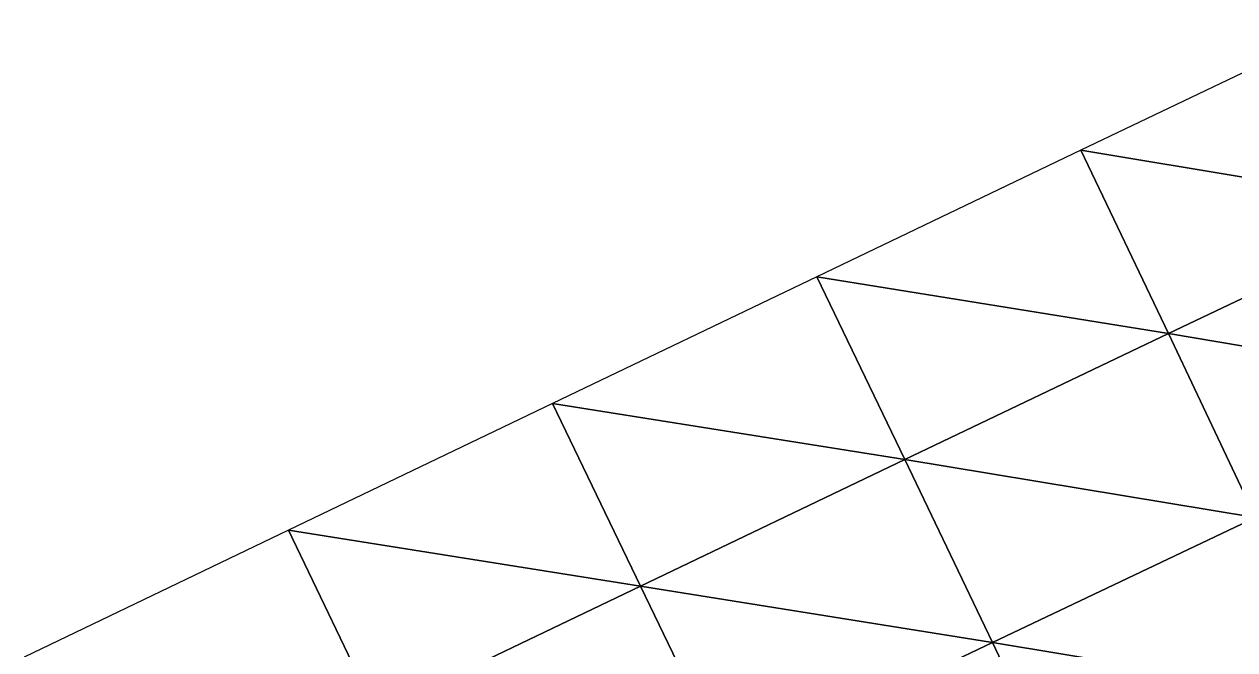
# Model space of a CAD drawing. Extents: x -73 to 71, y -63 to 63.
# Drawn here: x -28.88 to 20.79, y 32.52 to 58.17 of the extents above; entities that cross this region are included whole.
import ezdxf

# ---------------------------------------------------------------- set-up
doc = ezdxf.new("R2010")
doc.units = 0
doc.header["$MEASUREMENT"] = 0
doc.layers.get('0').update_dxf_attribs({"color": 13, "linetype": 'CONTINUOUS'})
doc.layers.add('GOOGLE_EARTH_TERRAIN', color=144, linetype='CONTINUOUS')

# ---------------------------------------------------------------- blocks, each defined once
blk = doc.blocks.new('GOOGLE_EARTH_TERRAIN')
at = {"color": 252}
mesh = blk.add_polyface(dxfattribs=at)
corners = [(28.866, 50.61, -0.282), (25.308, 58.172, -0.45), (14.483, 53.008, -0.508)]
mesh.append_faces([[corners[k] for k in face] for face in [(0, 1, 2)]], dxfattribs={"color": 252})
mesh = blk.add_polyface(dxfattribs=at)
corners = [(18.077, 45.493, -0.437), (14.483, 53.008, -0.508), (3.643, 47.813, -0.508)]
mesh.append_faces([[corners[k] for k in face] for face in [(0, 1, 2)]], dxfattribs={"color": 252})
mesh = blk.add_polyface(dxfattribs=at)
corners = [(28.866, 50.61, -0.282), (14.483, 53.008, -0.508), (18.077, 45.493, -0.437)]
mesh.append_faces([[corners[k] for k in face] for face in [(0, 1, 2)]], dxfattribs={"color": 252})
mesh = blk.add_polyface(dxfattribs=at)
corners = [(32.413, 43.072, -0.114), (28.866, 50.61, -0.282), (18.077, 45.493, -0.437)]
mesh.append_faces([[corners[k] for k in face] for face in [(0, 1, 2)]], dxfattribs={"color": 252})
mesh = blk.add_polyface(dxfattribs=at)
corners = [(7.25, 40.328, -0.508), (3.643, 47.813, -0.508), (-7.196, 42.617, -0.508)]
mesh.append_faces([[corners[k] for k in face] for face in [(0, 1, 2)]], dxfattribs={"color": 252})
mesh = blk.add_polyface(dxfattribs=at)
corners = [(18.077, 45.493, -0.437), (3.643, 47.813, -0.508), (7.25, 40.328, -0.508)]
mesh.append_faces([[corners[k] for k in face] for face in [(0, 1, 2)]], dxfattribs={"color": 252})
mesh = blk.add_polyface(dxfattribs=at)
corners = [(21.647, 37.952, -0.269), (18.077, 45.493, -0.437), (7.25, 40.328, -0.508)]
mesh.append_faces([[corners[k] for k in face] for face in [(0, 1, 2)]], dxfattribs={"color": 252})
mesh = blk.add_polyface(dxfattribs=at)
corners = [(32.413, 43.072, -0.114), (18.077, 45.493, -0.437), (21.647, 37.952, -0.269)]
mesh.append_faces([[corners[k] for k in face] for face in [(0, 1, 2)]], dxfattribs={"color": 252})
mesh = blk.add_polyface(dxfattribs=at)
corners = [(-3.589, 35.133, -0.508), (-7.196, 42.617, -0.508), (-18.036, 37.421, -0.508)]
mesh.append_faces([[corners[k] for k in face] for face in [(0, 1, 2)]], dxfattribs={"color": 252})
mesh = blk.add_polyface(dxfattribs=at)
corners = [(7.25, 40.328, -0.508), (-7.196, 42.617, -0.508), (-3.589, 35.133, -0.508)]
mesh.append_faces([[corners[k] for k in face] for face in [(0, 1, 2)]], dxfattribs={"color": 252})
mesh = blk.add_polyface(dxfattribs=at)
corners = [(10.849, 32.818, -0.424), (7.25, 40.328, -0.508), (-3.589, 35.133, -0.508)]
mesh.append_faces([[corners[k] for k in face] for face in [(0, 1, 2)]], dxfattribs={"color": 252})
mesh = blk.add_polyface(dxfattribs=at)
corners = [(21.647, 37.952, -0.269), (7.25, 40.328, -0.508), (10.849, 32.818, -0.424)]
mesh.append_faces([[corners[k] for k in face] for face in [(0, 1, 2)]], dxfattribs={"color": 252})
mesh = blk.add_polyface(dxfattribs=at)
corners = [(25.205, 30.436, -0.101), (21.647, 37.952, -0.269), (10.849, 32.818, -0.424)]
mesh.append_faces([[corners[k] for k in face] for face in [(0, 1, 2)]], dxfattribs={"color": 252})
mesh = blk.add_polyface(dxfattribs=at)
corners = [(-14.429, 29.937, -0.508), (-18.036, 37.421, -0.508), (-28.875, 32.225, -0.508)]
mesh.append_faces([[corners[k] for k in face] for face in [(0, 1, 2)]], dxfattribs={"color": 252})
mesh = blk.add_polyface(dxfattribs=at)
corners = [(-3.589, 35.133, -0.508), (-18.036, 37.421, -0.508), (-14.429, 29.937, -0.508)]
mesh.append_faces([[corners[k] for k in face] for face in [(0, 1, 2)]], dxfattribs={"color": 252})
mesh = blk.add_polyface(dxfattribs=at)
corners = [(0.018, 27.648, -0.508), (-3.589, 35.133, -0.508), (-14.429, 29.937, -0.508)]
mesh.append_faces([[corners[k] for k in face] for face in [(0, 1, 2)]], dxfattribs={"color": 252})
mesh = blk.add_polyface(dxfattribs=at)
corners = [(10.849, 32.818, -0.424), (-3.589, 35.133, -0.508), (0.018, 27.648, -0.508)]
mesh.append_faces([[corners[k] for k in face] for face in [(0, 1, 2)]], dxfattribs={"color": 252})
mesh = blk.add_polyface(dxfattribs=at)
corners = [(14.429, 25.298, -0.256), (10.849, 32.818, -0.424), (0.018, 27.648, -0.508)]
mesh.append_faces([[corners[k] for k in face] for face in [(0, 1, 2)]], dxfattribs={"color": 252})
mesh = blk.add_polyface(dxfattribs=at)
corners = [(25.205, 30.436, -0.101), (10.849, 32.818, -0.424), (14.429, 25.298, -0.256)]
mesh.append_faces([[corners[k] for k in face] for face in [(0, 1, 2)]], dxfattribs={"color": 252})

msp = doc.modelspace()

# ---------------------------------------------------------------- block references
at = {"layer": 'GOOGLE_EARTH_TERRAIN'}
msp.add_blockref('GOOGLE_EARTH_TERRAIN', (0, 0), dxfattribs=at)

doc.saveas('drawing.dxf')
